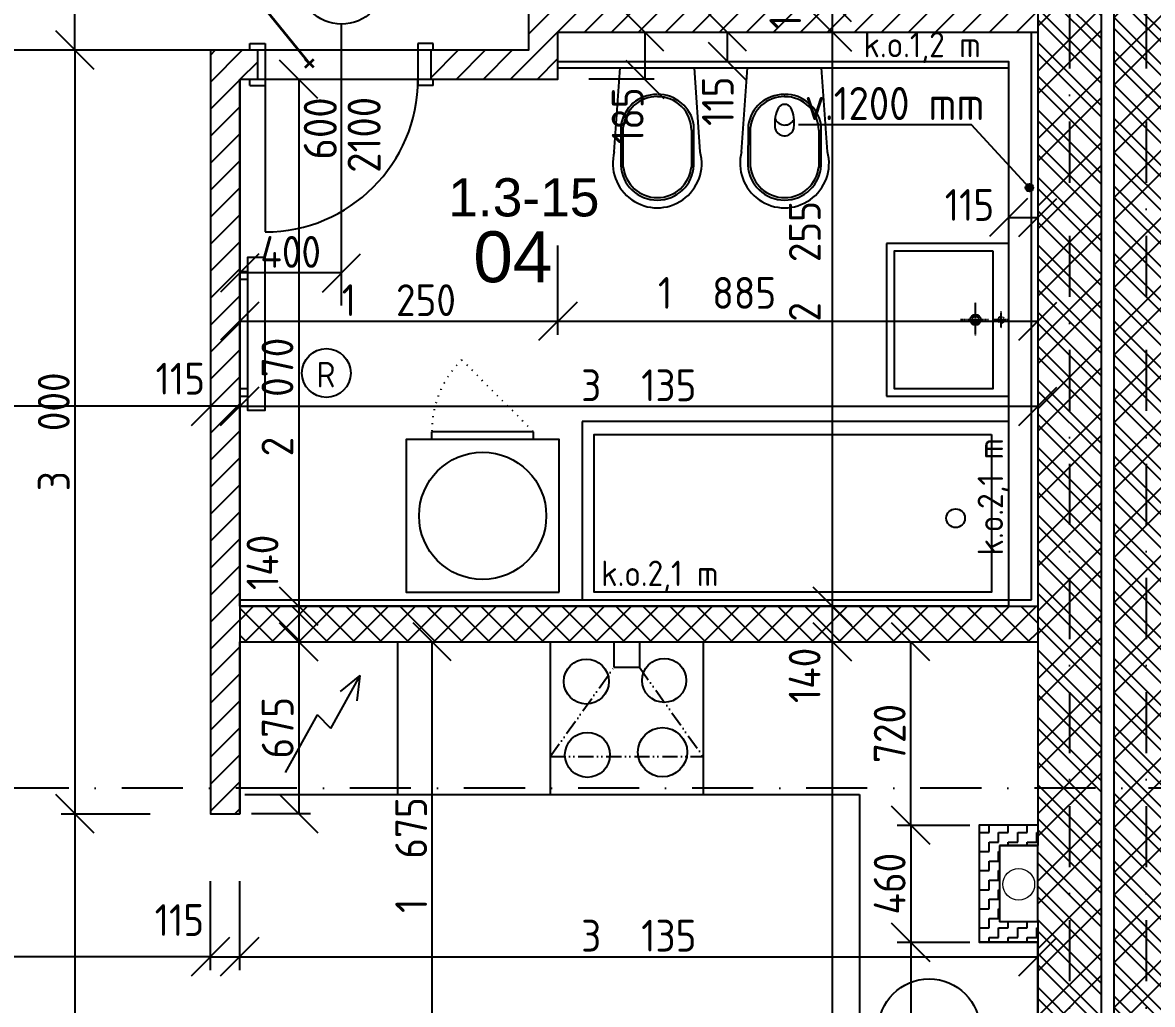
# Model space of a CAD drawing. Extents: x 4511820 to 5180432, y -1526536 to -944957.
# Drawn here: x 5118525 to 5122962, y -1295609 to -1291753 of the extents above; entities that cross this region are included whole.
import ezdxf

# ---------------------------------------------------------------- set-up
doc = ezdxf.new("R2010")
doc.units = 0
doc.header["$MEASUREMENT"] = 0
for name, pattern in [('ACAD_ISO07W100', [3.5, 0.5, -3]), ('ACAD_ISO12W100', [22, 12, -3, 0.5, -3, 0.5, -3]), ('BODKOCIARKOVANA_3', [5.6, 3, -1.3, 0, -1.3]), ('DASHED', [0.75, 0.5, -0.25])]:
    doc.linetypes.add(name, pattern=pattern)
doc.layers.get('0').update_dxf_attribs({"linetype": 'CONTINUOUS'})
doc.layers.get('Defpoints').update_dxf_attribs({"color": 61, "linetype": 'CONTINUOUS'})
for name, color, linetype in [('DVERE', 45, 'CONTINUOUS'), ('KÓTY', 4, 'CONTINUOUS'), ('MÚRY', 1, 'CONTINUOUS'), ('osi', 253, 'CONTINUOUS'), ('Plochy', 41, 'CONTINUOUS'), ('POPIS', 7, 'CONTINUOUS'), ('TENKÁ', 7, 'CONTINUOUS'), ('Z-Kúrenie', 101, 'CONTINUOUS'), ('ZARIADENIE1', 145, 'CONTINUOUS'), ('ZARIADOVACIE', 144, 'CONTINUOUS'), ('ŠRAFY', 82, 'CONTINUOUS')]:
    doc.layers.add(name, color=color, linetype=linetype)
doc.layers.add('preklady', color=74, linetype='CONTINUOUS', lineweight=35)
doc.layers.add('zz-kanal-splaskova', color=37, linetype='CONTINUOUS', lineweight=18)
doc.styles.add('ARIAL', font='arial.ttf')
doc.styles.add('STYLE1', font='isocp.shx')
doc.dimstyles.new('STANDARD-50', dxfattribs={"dimtxt": 125, "dimasz": 150, "dimexe": 10, "dimexo": 200, "dimgap": 20, "dimtad": 1, "dimdsep": 46, "dimlunit": 6, "dimtxsty": 'STYLE1', "dimblk1": 'OBLIQUE', "dimblk2": 'OBLIQUE', "dimsah": 1, "dimcen": 2.5, "dimse1": 1, "dimse2": 1, "dimadec": 0, "dimazin": 0, "dimtfac": 1, "dimtmove": 1, "dimatfit": 3, "dimldrblk": 'OBLIQUE', "dimfxl": 1, "dimtolj": 1, "dimtzin": 0, "dimarcsym": 0})
pattern_1 = [(45, (584112, -84217.88), (-132.5825215, 132.5825215), []), (45, (584200.39, -84217.88), (-132.5825215, 132.5825215), [])]
pattern_2 = [(135, (115395, 30907.69), (-66.2912607, -66.2912607), []), (135, (115395, 30951.89), (-66.2912607, -66.2912607), [])]
pattern_3 = [(45, (515270.5, 128041), (-53.0330086, 53.0330086), [])]

# ---------------------------------------------------------------- blocks, each defined once
blk = doc.blocks.new('pračka')
at = {"layer": 'ZARIADENIE1', "color": 8, "linetype": 'ACAD_ISO07W100', "ltscale": 8}
blk.add_line((4536136.9, -1117296.3), (4536419.7, -1117579.2), dxfattribs=at)
at = {"layer": 'ZARIADENIE1', "color": 8}
for p, q in [((4536419.7, -1117579.2), (4536019.7, -1117579.2)), ((4536019.7, -1117609.2), (4536019.7, -1117579.2)), ((4536419.7, -1117609.2), (4536419.7, -1117579.2))]:
    blk.add_line(p, q, dxfattribs=at)
blk.add_lwpolyline([(4536519.7, -1118209.2), (4536519.7, -1117609.2), (4535919.7, -1117609.2), (4535919.7, -1118209.2)], close=True, dxfattribs=at)
blk.add_circle((4536219.7, -1117909.2), 250, dxfattribs=at)
at = {"layer": 'ZARIADENIE1', "color": 8, "linetype": 'ACAD_ISO07W100', "ltscale": 8}
blk.add_arc((4536419.7, -1117579.2), 400, 135, 180, dxfattribs=at)
blk = doc.blocks.new('_OBLIQUE')
at = {"color": 0, "linetype": 'ByBlock'}
blk.add_line((-0.5, -0.5), (0.5, 0.5), dxfattribs=at)
blk = doc.blocks.new('*D25185')
at = {"layer": 'Defpoints', "color": 0}
for p in [(5121705.5, -1294185.2), (5121705.5, -1294185.2), (5121705.5, -1299245.2)]:
    blk.add_point(p, dxfattribs=at)
at = {"layer": 'KÓTY', "color": 0, "lineweight": -2}
blk.add_line((5121705.5, -1299245.2), (5121705.5, -1294185.2), dxfattribs=at)
at = {"layer": 'KÓTY', "color": 0, "linetype": 'ByBlock', "lineweight": -2, "xscale": 150, "yscale": 150, "zscale": 150}
for p, rotation in [((5121705.5, -1294185.2), 90), ((5121705.5, -1299245.2), 270)]:
    blk.add_blockref('_OBLIQUE', p, dxfattribs=dict(at, rotation=rotation))
at = {"layer": 'KÓTY', "color": 0, "insert": (5121623, -1296715.2), "char_height": 125, "attachment_point": 5, "rotation": 90, "style": 'STYLE1'}
blk.add_mtext('\\A1;5ﾠ060', dxfattribs=at)
blk = doc.blocks.new('*D25186')
at = {"layer": 'Defpoints', "color": 0}
for p in [(5121705.5, -1294045.2), (5121705.5, -1294045.2), (5121705.5, -1294185.2)]:
    blk.add_point(p, dxfattribs=at)
at = {"layer": 'KÓTY', "color": 0, "lineweight": -2}
blk.add_line((5121705.5, -1294185.2), (5121705.5, -1294045.2), dxfattribs=at)
at = {"layer": 'KÓTY', "color": 0, "linetype": 'ByBlock', "lineweight": -2, "xscale": 150, "yscale": 150, "zscale": 150}
for p, rotation in [((5121705.5, -1294045.2), 90), ((5121705.5, -1294185.2), 270)]:
    blk.add_blockref('_OBLIQUE', p, dxfattribs=dict(at, rotation=rotation))
at = {"layer": 'KÓTY', "color": 0, "insert": (5121596.5, -1294317), "char_height": 125, "attachment_point": 5, "rotation": 90, "style": 'STYLE1'}
blk.add_mtext('\\A1;140', dxfattribs=at)
blk = doc.blocks.new('*D25187')
at = {"layer": 'Defpoints', "color": 0}
for p in [(5121705.5, -1291790.2), (5121705.5, -1291790.2), (5121705.5, -1294045.2)]:
    blk.add_point(p, dxfattribs=at)
at = {"layer": 'KÓTY', "color": 0, "lineweight": -2}
blk.add_line((5121705.5, -1294045.2), (5121705.5, -1291790.2), dxfattribs=at)
at = {"layer": 'KÓTY', "color": 0, "linetype": 'ByBlock', "lineweight": -2, "xscale": 150, "yscale": 150, "zscale": 150}
for p, rotation in [((5121705.5, -1291790.2), 90), ((5121705.5, -1294045.2), 270)]:
    blk.add_blockref('_OBLIQUE', p, dxfattribs=dict(at, rotation=rotation))
at = {"layer": 'KÓTY', "color": 0, "insert": (5121597, -1292690.5), "char_height": 125, "attachment_point": 5, "rotation": 90, "style": 'STYLE1'}
blk.add_mtext('\\A1;2ﾠ255', dxfattribs=at)
blk = doc.blocks.new('*D25188')
at = {"layer": 'Defpoints', "color": 0}
for p in [(5121705.5, -1291675.2), (5121705.5, -1291675.2), (5121705.5, -1291790.2)]:
    blk.add_point(p, dxfattribs=at)
at = {"layer": 'KÓTY', "color": 0, "lineweight": -2}
blk.add_line((5121705.5, -1291790.2), (5121705.5, -1291675.2), dxfattribs=at)
at = {"layer": 'KÓTY', "color": 0, "linetype": 'ByBlock', "lineweight": -2, "xscale": 150, "yscale": 150, "zscale": 150}
for p, rotation in [((5121705.5, -1291675.2), 90), ((5121705.5, -1291790.2), 270)]:
    blk.add_blockref('_OBLIQUE', p, dxfattribs=dict(at, rotation=rotation))
at = {"layer": 'KÓTY', "color": 0, "insert": (5121520.5, -1291681.9), "char_height": 125, "attachment_point": 5, "rotation": 90, "style": 'STYLE1'}
blk.add_mtext('\\A1;115', dxfattribs=at)
blk = doc.blocks.new('*D25192')
at = {"layer": 'Defpoints', "color": 0}
for p in [(5119262.5, -1291860.2), (5118729.5, -1294860.2), (5119262.5, -1294860.2)]:
    blk.add_point(p, dxfattribs=at)
at = {"layer": 'KÓTY', "color": 0, "lineweight": -2}
blk.add_line((5118729.5, -1291860.2), (5118729.5, -1294860.2), dxfattribs=at)
at = {"layer": 'KÓTY', "color": 0, "linetype": 'ByBlock', "lineweight": -2, "xscale": 150, "yscale": 150, "zscale": 150}
for p, rotation in [((5118729.5, -1291860.2), 90), ((5118729.5, -1294860.2), 270)]:
    blk.add_blockref('_OBLIQUE', p, dxfattribs=dict(at, rotation=rotation))
at = {"layer": 'KÓTY', "color": 0, "insert": (5118647, -1293360.2), "char_height": 125, "attachment_point": 5, "rotation": 90, "style": 'STYLE1'}
blk.add_mtext('\\A1;3ﾠ000', dxfattribs=at)
blk = doc.blocks.new('*D25193')
at = {"layer": 'Defpoints', "color": 0}
for p in [(5118729.5, -1290575.2), (5119072.5, -1290575.2), (5119262.5, -1291860.2)]:
    blk.add_point(p, dxfattribs=at)
at = {"layer": 'KÓTY', "color": 0, "lineweight": -2}
blk.add_line((5118729.5, -1291860.2), (5118729.5, -1290575.2), dxfattribs=at)
at = {"layer": 'KÓTY', "color": 0, "linetype": 'ByBlock', "lineweight": -2, "xscale": 150, "yscale": 150, "zscale": 150}
for p, rotation in [((5118729.5, -1290575.2), 90), ((5118729.5, -1291860.2), 270)]:
    blk.add_blockref('_OBLIQUE', p, dxfattribs=dict(at, rotation=rotation))
at = {"layer": 'KÓTY', "color": 0, "insert": (5118647, -1291217.7), "char_height": 125, "attachment_point": 5, "rotation": 90, "style": 'STYLE1'}
blk.add_mtext('\\A1;1ﾠ285', dxfattribs=at)
blk = doc.blocks.new('*D25194')
at = {"layer": 'Defpoints', "color": 0}
for p in [(5119262.5, -1294860.2), (5118729.5, -1298010.2), (5119262.5, -1298010.2)]:
    blk.add_point(p, dxfattribs=at)
at = {"layer": 'KÓTY', "color": 0, "lineweight": -2}
blk.add_line((5118729.5, -1294860.2), (5118729.5, -1298010.2), dxfattribs=at)
at = {"layer": 'KÓTY', "color": 0, "linetype": 'ByBlock', "lineweight": -2, "xscale": 150, "yscale": 150, "zscale": 150}
for p, rotation in [((5118729.5, -1294860.2), 90), ((5118729.5, -1298010.2), 270)]:
    blk.add_blockref('_OBLIQUE', p, dxfattribs=dict(at, rotation=rotation))
at = {"layer": 'KÓTY', "color": 0, "insert": (5118647, -1296435.2), "char_height": 125, "attachment_point": 5, "rotation": 90, "style": 'STYLE1'}
blk.add_mtext('\\A1;3ﾠ150', dxfattribs=at)
blk = doc.blocks.new('*D25204')
at = {"layer": 'Defpoints', "color": 0}
for p in [(5119262.5, -1295020.7), (5119377.5, -1295020.7), (5119377.5, -1295422)]:
    blk.add_point(p, dxfattribs=at)
at = {"layer": 'KÓTY', "color": 0, "lineweight": -2}
blk.add_line((5119262.5, -1295422), (5119377.5, -1295422), dxfattribs=at)
at = {"layer": 'KÓTY', "color": 0, "linetype": 'ByBlock', "lineweight": -2, "xscale": 150, "yscale": 150, "zscale": 150, "rotation": 180}
blk.add_blockref('_OBLIQUE', (5119262.5, -1295422), dxfattribs=at)
at = {"layer": 'KÓTY', "color": 0, "linetype": 'ByBlock', "lineweight": -2, "xscale": 150, "yscale": 150, "zscale": 150}
blk.add_blockref('_OBLIQUE', (5119377.5, -1295422), dxfattribs=at)
at = {"layer": 'KÓTY', "color": 0, "insert": (5119140.5, -1295278), "char_height": 125, "attachment_point": 5, "style": 'STYLE1'}
blk.add_mtext('\\A1;115', dxfattribs=at)
blk = doc.blocks.new('*D25205')
at = {"layer": 'Defpoints', "color": 0}
for p in [(5119377.5, -1295020.7), (5122512.5, -1295020.7), (5122512.5, -1295422)]:
    blk.add_point(p, dxfattribs=at)
at = {"layer": 'KÓTY', "color": 0, "lineweight": -2}
blk.add_line((5119377.5, -1295422), (5122512.5, -1295422), dxfattribs=at)
at = {"layer": 'KÓTY', "color": 0, "linetype": 'ByBlock', "lineweight": -2, "xscale": 150, "yscale": 150, "zscale": 150, "rotation": 180}
blk.add_blockref('_OBLIQUE', (5119377.5, -1295422), dxfattribs=at)
at = {"layer": 'KÓTY', "color": 0, "linetype": 'ByBlock', "lineweight": -2, "xscale": 150, "yscale": 150, "zscale": 150}
blk.add_blockref('_OBLIQUE', (5122512.5, -1295422), dxfattribs=at)
at = {"layer": 'KÓTY', "color": 0, "insert": (5120945, -1295339.5), "char_height": 125, "attachment_point": 5, "style": 'STYLE1'}
blk.add_mtext('\\A1;3ﾠ135', dxfattribs=at)
blk = doc.blocks.new('*D25206')
at = {"layer": 'Defpoints', "color": 0}
for p in [(5116172.5, -1294860.2), (5119262.5, -1294860.2), (5116172.5, -1295422)]:
    blk.add_point(p, dxfattribs=at)
at = {"layer": 'KÓTY', "color": 0, "lineweight": -2}
blk.add_line((5119262.5, -1295422), (5116172.5, -1295422), dxfattribs=at)
at = {"layer": 'KÓTY', "color": 0, "linetype": 'ByBlock', "lineweight": -2, "xscale": 150, "yscale": 150, "zscale": 150, "rotation": 180}
blk.add_blockref('_OBLIQUE', (5116172.5, -1295422), dxfattribs=at)
at = {"layer": 'KÓTY', "color": 0, "linetype": 'ByBlock', "lineweight": -2, "xscale": 150, "yscale": 150, "zscale": 150}
blk.add_blockref('_OBLIQUE', (5119262.5, -1295422), dxfattribs=at)
at = {"layer": 'KÓTY', "color": 0, "insert": (5117717.5, -1295339.5), "char_height": 125, "attachment_point": 5, "style": 'STYLE1'}
blk.add_mtext('\\A1;3ﾠ090', dxfattribs=at)
blk = doc.blocks.new('*D25212')
at = {"layer": 'Defpoints', "color": 0}
for p in [(5120133.5, -1294185.2), (5120597.5, -1294185.2), (5120597.5, -1295860.2)]:
    blk.add_point(p, dxfattribs=at)
at = {"layer": 'KÓTY', "color": 0, "lineweight": -2}
blk.add_line((5120133.5, -1295860.2), (5120133.5, -1294185.2), dxfattribs=at)
at = {"layer": 'KÓTY', "color": 0, "linetype": 'ByBlock', "lineweight": -2, "xscale": 150, "yscale": 150, "zscale": 150}
for p, rotation in [((5120133.5, -1294185.2), 90), ((5120133.5, -1295860.2), 270)]:
    blk.add_blockref('_OBLIQUE', p, dxfattribs=dict(at, rotation=rotation))
at = {"layer": 'KÓTY', "color": 0, "insert": (5120051, -1295022.7), "char_height": 125, "attachment_point": 5, "rotation": 90, "style": 'STYLE1'}
blk.add_mtext('\\A1;1ﾠ675', dxfattribs=at)
blk = doc.blocks.new('*D25231')
at = {"layer": 'Defpoints', "color": 0}
for p in [(5122282.5, -1294905.2), (5122013, -1295365.2), (5122282.5, -1295365.2)]:
    blk.add_point(p, dxfattribs=at)
at = {"layer": 'KÓTY', "color": 0, "lineweight": -2}
blk.add_line((5122013, -1294905.2), (5122013, -1295365.2), dxfattribs=at)
at = {"layer": 'KÓTY', "color": 0, "linetype": 'ByBlock', "lineweight": -2, "xscale": 150, "yscale": 150, "zscale": 150}
for p, rotation in [((5122013, -1294905.2), 90), ((5122013, -1295365.2), 270)]:
    blk.add_blockref('_OBLIQUE', p, dxfattribs=dict(at, rotation=rotation))
at = {"layer": 'KÓTY', "color": 0, "insert": (5121930.5, -1295135.2), "char_height": 125, "attachment_point": 5, "rotation": 90, "style": 'STYLE1'}
blk.add_mtext('\\A1;460', dxfattribs=at)
blk = doc.blocks.new('*D25232')
at = {"layer": 'Defpoints', "color": 0}
for p in [(5122013, -1294185.2), (5122282.5, -1294185.2), (5122282.5, -1294905.2)]:
    blk.add_point(p, dxfattribs=at)
at = {"layer": 'KÓTY', "color": 0, "lineweight": -2}
blk.add_line((5122013, -1294905.2), (5122013, -1294185.2), dxfattribs=at)
at = {"layer": 'KÓTY', "color": 0, "linetype": 'ByBlock', "lineweight": -2, "xscale": 150, "yscale": 150, "zscale": 150}
for p, rotation in [((5122013, -1294185.2), 90), ((5122013, -1294905.2), 270)]:
    blk.add_blockref('_OBLIQUE', p, dxfattribs=dict(at, rotation=rotation))
at = {"layer": 'KÓTY', "color": 0, "insert": (5121930.5, -1294545.2), "char_height": 125, "attachment_point": 5, "rotation": 90, "style": 'STYLE1'}
blk.add_mtext('\\A1;720', dxfattribs=at)
blk = doc.blocks.new('*D25233')
at = {"layer": 'Defpoints', "color": 0}
for p in [(5122282.5, -1295365.2), (5122013, -1299245.2), (5122282.5, -1299245.2)]:
    blk.add_point(p, dxfattribs=at)
at = {"layer": 'KÓTY', "color": 0, "lineweight": -2}
blk.add_line((5122013, -1295365.2), (5122013, -1299245.2), dxfattribs=at)
at = {"layer": 'KÓTY', "color": 0, "linetype": 'ByBlock', "lineweight": -2, "xscale": 150, "yscale": 150, "zscale": 150}
for p, rotation in [((5122013, -1295365.2), 90), ((5122013, -1299245.2), 270)]:
    blk.add_blockref('_OBLIQUE', p, dxfattribs=dict(at, rotation=rotation))
at = {"layer": 'KÓTY', "color": 0, "insert": (5121930.5, -1297305.2), "char_height": 125, "attachment_point": 5, "rotation": 90, "style": 'STYLE1'}
blk.add_mtext('\\A1;3ﾠ880', dxfattribs=at)
blk = doc.blocks.new('*D25234')
at = {"layer": 'Defpoints', "color": 0}
for p in [(5119377.5, -1291975.2), (5120627.5, -1291975.2), (5120627.5, -1292925.5)]:
    blk.add_point(p, dxfattribs=at)
at = {"layer": 'KÓTY', "color": 0, "lineweight": -2}
blk.add_line((5119377.5, -1292925.5), (5120627.5, -1292925.5), dxfattribs=at)
at = {"layer": 'KÓTY', "color": 0, "linetype": 'ByBlock', "lineweight": -2, "xscale": 150, "yscale": 150, "zscale": 150, "rotation": 180}
blk.add_blockref('_OBLIQUE', (5119377.5, -1292925.5), dxfattribs=at)
at = {"layer": 'KÓTY', "color": 0, "linetype": 'ByBlock', "lineweight": -2, "xscale": 150, "yscale": 150, "zscale": 150}
blk.add_blockref('_OBLIQUE', (5120627.5, -1292925.5), dxfattribs=at)
at = {"layer": 'KÓTY', "color": 0, "insert": (5120002.5, -1292843), "char_height": 125, "attachment_point": 5, "style": 'STYLE1'}
blk.add_mtext('\\A1;1ﾠ250', dxfattribs=at)
blk = doc.blocks.new('*D25235')
at = {"layer": 'Defpoints', "color": 0}
for p in [(5120627.5, -1291975.2), (5122512.5, -1291975.2), (5122512.5, -1292925.5)]:
    blk.add_point(p, dxfattribs=at)
at = {"layer": 'KÓTY', "color": 0, "lineweight": -2}
blk.add_line((5120627.5, -1292925.5), (5122512.5, -1292925.5), dxfattribs=at)
at = {"layer": 'KÓTY', "color": 0, "linetype": 'ByBlock', "lineweight": -2, "xscale": 150, "yscale": 150, "zscale": 150, "rotation": 180}
blk.add_blockref('_OBLIQUE', (5120627.5, -1292925.5), dxfattribs=at)
at = {"layer": 'KÓTY', "color": 0, "linetype": 'ByBlock', "lineweight": -2, "xscale": 150, "yscale": 150, "zscale": 150}
blk.add_blockref('_OBLIQUE', (5122512.5, -1292925.5), dxfattribs=at)
at = {"layer": 'KÓTY', "color": 0, "insert": (5121252.5, -1292814.5), "char_height": 125, "attachment_point": 5, "style": 'STYLE1'}
blk.add_mtext('\\A1;1ﾠ885', dxfattribs=at)
blk = doc.blocks.new('*D25236')
at = {"layer": 'Defpoints', "color": 0}
for p in [(5119377.5, -1292736), (5119377.5, -1292863.5), (5119777.5, -1292863.5)]:
    blk.add_point(p, dxfattribs=at)
at = {"layer": 'KÓTY', "color": 0, "lineweight": -2}
blk.add_line((5119777.5, -1292736), (5119377.5, -1292736), dxfattribs=at)
at = {"layer": 'KÓTY', "color": 0, "linetype": 'ByBlock', "lineweight": -2, "xscale": 150, "yscale": 150, "zscale": 150, "rotation": 180}
blk.add_blockref('_OBLIQUE', (5119377.5, -1292736), dxfattribs=at)
at = {"layer": 'KÓTY', "color": 0, "linetype": 'ByBlock', "lineweight": -2, "xscale": 150, "yscale": 150, "zscale": 150}
blk.add_blockref('_OBLIQUE', (5119777.5, -1292736), dxfattribs=at)
at = {"layer": 'KÓTY', "color": 0, "insert": (5119577.5, -1292653.5), "char_height": 125, "attachment_point": 5, "style": 'STYLE1'}
blk.add_mtext('\\A1;400', dxfattribs=at)
blk = doc.blocks.new('*D25237')
at = {"layer": 'Defpoints', "color": 0}
for p in [(5122512.5, -1293260), (5119377.5, -1294045.2), (5122512.5, -1294045.2)]:
    blk.add_point(p, dxfattribs=at)
at = {"layer": 'KÓTY', "color": 0, "lineweight": -2}
blk.add_line((5119377.5, -1293260), (5122512.5, -1293260), dxfattribs=at)
at = {"layer": 'KÓTY', "color": 0, "linetype": 'ByBlock', "lineweight": -2, "xscale": 150, "yscale": 150, "zscale": 150, "rotation": 180}
blk.add_blockref('_OBLIQUE', (5119377.5, -1293260), dxfattribs=at)
at = {"layer": 'KÓTY', "color": 0, "linetype": 'ByBlock', "lineweight": -2, "xscale": 150, "yscale": 150, "zscale": 150}
blk.add_blockref('_OBLIQUE', (5122512.5, -1293260), dxfattribs=at)
at = {"layer": 'KÓTY', "color": 0, "insert": (5120945, -1293177.5), "char_height": 125, "attachment_point": 5, "style": 'STYLE1'}
blk.add_mtext('\\A1;3ﾠ135', dxfattribs=at)
blk = doc.blocks.new('*D25238')
at = {"layer": 'Defpoints', "color": 0}
for p in [(5122397.5, -1291905.2), (5122512.5, -1291905.2), (5122512.5, -1292518.5)]:
    blk.add_point(p, dxfattribs=at)
at = {"layer": 'KÓTY', "color": 0, "lineweight": -2}
blk.add_line((5122397.5, -1292518.5), (5122512.5, -1292518.5), dxfattribs=at)
at = {"layer": 'KÓTY', "color": 0, "linetype": 'ByBlock', "lineweight": -2, "xscale": 150, "yscale": 150, "zscale": 150, "rotation": 180}
blk.add_blockref('_OBLIQUE', (5122397.5, -1292518.5), dxfattribs=at)
at = {"layer": 'KÓTY', "color": 0, "linetype": 'ByBlock', "lineweight": -2, "xscale": 150, "yscale": 150, "zscale": 150}
blk.add_blockref('_OBLIQUE', (5122512.5, -1292518.5), dxfattribs=at)
at = {"layer": 'KÓTY', "color": 0, "insert": (5122244, -1292469), "char_height": 125, "attachment_point": 5, "style": 'STYLE1'}
blk.add_mtext('\\A1;115', dxfattribs=at)
blk = doc.blocks.new('*D25239')
at = {"layer": 'Defpoints', "color": 0}
for p in [(5119377.5, -1291975.2), (5119377.5, -1294045.2), (5119609, -1294045.2)]:
    blk.add_point(p, dxfattribs=at)
at = {"layer": 'KÓTY', "color": 0, "lineweight": -2}
blk.add_line((5119609, -1291975.2), (5119609, -1294045.2), dxfattribs=at)
at = {"layer": 'KÓTY', "color": 0, "linetype": 'ByBlock', "lineweight": -2, "xscale": 150, "yscale": 150, "zscale": 150}
for p, rotation in [((5119609, -1291975.2), 90), ((5119609, -1294045.2), 270)]:
    blk.add_blockref('_OBLIQUE', p, dxfattribs=dict(at, rotation=rotation))
at = {"layer": 'KÓTY', "color": 0, "insert": (5119525.5, -1293223.5), "char_height": 125, "attachment_point": 5, "rotation": 90, "style": 'STYLE1'}
blk.add_mtext('\\A1;2ﾠ070', dxfattribs=at)
blk = doc.blocks.new('*D25240')
at = {"layer": 'Defpoints', "color": 0}
for p in [(5119377.5, -1294045.2), (5119377.5, -1294185.2), (5119609, -1294185.2)]:
    blk.add_point(p, dxfattribs=at)
at = {"layer": 'KÓTY', "color": 0, "lineweight": -2}
blk.add_line((5119609, -1294045.2), (5119609, -1294185.2), dxfattribs=at)
at = {"layer": 'KÓTY', "color": 0, "linetype": 'ByBlock', "lineweight": -2, "xscale": 150, "yscale": 150, "zscale": 150}
for p, rotation in [((5119609, -1294045.2), 90), ((5119609, -1294185.2), 270)]:
    blk.add_blockref('_OBLIQUE', p, dxfattribs=dict(at, rotation=rotation))
at = {"layer": 'KÓTY', "color": 0, "insert": (5119467, -1293873), "char_height": 125, "attachment_point": 5, "rotation": 90, "style": 'STYLE1'}
blk.add_mtext('\\A1;140', dxfattribs=at)
blk = doc.blocks.new('*D25241')
at = {"layer": 'Defpoints', "color": 0}
for p in [(5119377.5, -1294185.2), (5119377.5, -1294860.2), (5119609, -1294860.2)]:
    blk.add_point(p, dxfattribs=at)
at = {"layer": 'KÓTY', "color": 0, "lineweight": -2}
blk.add_line((5119609, -1294185.2), (5119609, -1294860.2), dxfattribs=at)
at = {"layer": 'KÓTY', "color": 0, "linetype": 'ByBlock', "lineweight": -2, "xscale": 150, "yscale": 150, "zscale": 150}
for p, rotation in [((5119609, -1294185.2), 90), ((5119609, -1294860.2), 270)]:
    blk.add_blockref('_OBLIQUE', p, dxfattribs=dict(at, rotation=rotation))
at = {"layer": 'KÓTY', "color": 0, "insert": (5119526.5, -1294522.7), "char_height": 125, "attachment_point": 5, "rotation": 90, "style": 'STYLE1'}
blk.add_mtext('\\A1;675', dxfattribs=at)
blk = doc.blocks.new('*D25242')
at = {"layer": 'Defpoints', "color": 0}
for p in [(5120627.5, -1291790.2), (5120627.5, -1291975.2), (5120969, -1291975.2)]:
    blk.add_point(p, dxfattribs=at)
at = {"layer": 'KÓTY', "color": 0, "lineweight": -2}
blk.add_line((5120969, -1291790.2), (5120969, -1291975.2), dxfattribs=at)
at = {"layer": 'KÓTY', "color": 0, "linetype": 'ByBlock', "lineweight": -2, "xscale": 150, "yscale": 150, "zscale": 150}
for p, rotation in [((5120969, -1291790.2), 90), ((5120969, -1291975.2), 270)]:
    blk.add_blockref('_OBLIQUE', p, dxfattribs=dict(at, rotation=rotation))
at = {"layer": 'KÓTY', "color": 0, "insert": (5120901.5, -1292118.5), "char_height": 125, "attachment_point": 5, "rotation": 90, "style": 'STYLE1'}
blk.add_mtext('\\A1;185', dxfattribs=at)
blk = doc.blocks.new('*D25243')
at = {"layer": 'Defpoints', "color": 0}
for p in [(5121293, -1291790.2), (5122397.5, -1291790.2), (5122397.5, -1291905.2)]:
    blk.add_point(p, dxfattribs=at)
at = {"layer": 'KÓTY', "color": 0, "lineweight": -2}
blk.add_line((5121293, -1291905.2), (5121293, -1291790.2), dxfattribs=at)
at = {"layer": 'KÓTY', "color": 0, "linetype": 'ByBlock', "lineweight": -2, "xscale": 150, "yscale": 150, "zscale": 150}
for p, rotation in [((5121293, -1291790.2), 90), ((5121293, -1291905.2), 270)]:
    blk.add_blockref('_OBLIQUE', p, dxfattribs=dict(at, rotation=rotation))
at = {"layer": 'KÓTY', "color": 0, "insert": (5121255.5, -1292061.5), "char_height": 125, "attachment_point": 5, "rotation": 90, "style": 'STYLE1'}
blk.add_mtext('\\A1;115', dxfattribs=at)
blk = doc.blocks.new('*D25244')
at = {"layer": 'Defpoints', "color": 0}
for p in [(5119262.5, -1293260), (5119262.5, -1293260), (5119377.5, -1293260)]:
    blk.add_point(p, dxfattribs=at)
at = {"layer": 'KÓTY', "color": 0, "lineweight": -2}
blk.add_line((5119377.5, -1293260), (5119262.5, -1293260), dxfattribs=at)
at = {"layer": 'KÓTY', "color": 0, "linetype": 'ByBlock', "lineweight": -2, "xscale": 150, "yscale": 150, "zscale": 150, "rotation": 180}
blk.add_blockref('_OBLIQUE', (5119262.5, -1293260), dxfattribs=at)
at = {"layer": 'KÓTY', "color": 0, "linetype": 'ByBlock', "lineweight": -2, "xscale": 150, "yscale": 150, "zscale": 150}
blk.add_blockref('_OBLIQUE', (5119377.5, -1293260), dxfattribs=at)
at = {"layer": 'KÓTY', "color": 0, "insert": (5119144, -1293151.5), "char_height": 125, "attachment_point": 5, "style": 'STYLE1'}
blk.add_mtext('\\A1;115', dxfattribs=at)
blk = doc.blocks.new('*D25245')
at = {"layer": 'Defpoints', "color": 0}
for p in [(5116172.5, -1293260), (5116172.5, -1293260), (5119262.5, -1293260)]:
    blk.add_point(p, dxfattribs=at)
at = {"layer": 'KÓTY', "color": 0, "lineweight": -2}
blk.add_line((5119262.5, -1293260), (5116172.5, -1293260), dxfattribs=at)
at = {"layer": 'KÓTY', "color": 0, "linetype": 'ByBlock', "lineweight": -2, "xscale": 150, "yscale": 150, "zscale": 150, "rotation": 180}
blk.add_blockref('_OBLIQUE', (5116172.5, -1293260), dxfattribs=at)
at = {"layer": 'KÓTY', "color": 0, "linetype": 'ByBlock', "lineweight": -2, "xscale": 150, "yscale": 150, "zscale": 150}
blk.add_blockref('_OBLIQUE', (5119262.5, -1293260), dxfattribs=at)
at = {"layer": 'KÓTY', "color": 0, "insert": (5117717.5, -1293177.5), "char_height": 125, "attachment_point": 5, "style": 'STYLE1'}
blk.add_mtext('\\A1;3ﾠ090', dxfattribs=at)

msp = doc.modelspace()

# ---------------------------------------------------------------- hatches: boundary and pattern name
at = {"layer": 'KÓTY'}
h = msp.add_hatch(color=256, dxfattribs=at)
h.dxf.hatch_style = 1
h.paths.add_polyline_path([(5122494.5, -1292401.191, 0.65381715), (5122469.326, -1292390.169, 1.52947961)])
at = {"layer": 'ŠRAFY'}
h = msp.add_hatch(dxfattribs=at)
h.set_pattern_fill('ANSI32', color=256, scale=500)
h.set_pattern_definition(pattern_1)
h.paths.add_polyline_path([(5122762.5, -1286325.191), (5122512.5, -1286325.191), (5122512.5, -1290460.191), (5122512.5, -1290575.191), (5122512.5, -1291675.191), (5122512.5, -1291790.191), (5122512.5, -1294045.191), (5122512.5, -1294185.191), (5122512.5, -1294905.191), (5122512.5, -1294985.191), (5122512.5, -1295285.191), (5122512.5, -1295365.191), (5122512.5, -1299245.191), (5122762.5, -1299245.191)])
h = msp.add_hatch(dxfattribs=at)
h.set_pattern_fill('ANSI32', color=256, scale=250, angle=90)
h.set_pattern_definition(pattern_2)
h.paths.add_polyline_path([(5122762.5, -1286325.191), (5122512.5, -1286325.191), (5122512.5, -1290460.191), (5122512.5, -1290575.191), (5122512.5, -1291675.191), (5122512.5, -1291790.191), (5122512.5, -1294045.191), (5122512.5, -1294185.191), (5122512.5, -1294905.191), (5122512.5, -1294985.191), (5122512.5, -1295285.191), (5122512.5, -1295365.191), (5122512.5, -1299245.191), (5122762.5, -1299245.191)])
h = msp.add_hatch(dxfattribs=at)
h.set_pattern_fill('ANSI32', color=256, scale=500)
h.set_pattern_definition(pattern_1)
h.paths.add_polyline_path([(5123062.5, -1298010.191), (5123062.5, -1297995.191), (5123062.5, -1295801.638), (5123062.5, -1293955.191), (5123062.5, -1293840.191), (5123062.5, -1291590.191), (5123062.5, -1291475.191), (5123062.5, -1290475.191), (5123062.5, -1290360.191), (5123062.5, -1286325.191), (5122812.5, -1286325.191), (5122812.5, -1299325.191), (5123062.5, -1299325.191), (5123062.5, -1298185.191)])
h = msp.add_hatch(dxfattribs=at)
h.set_pattern_fill('ANSI32', color=256, scale=250, angle=90)
h.set_pattern_definition(pattern_2)
h.paths.add_polyline_path([(5123062.5, -1298010.191), (5123062.5, -1297995.191), (5123062.5, -1295801.638), (5123062.5, -1293955.191), (5123062.5, -1293840.191), (5123062.5, -1291590.191), (5123062.5, -1291475.191), (5123062.5, -1290475.191), (5123062.5, -1290360.191), (5123062.5, -1286325.191), (5122812.5, -1286325.191), (5122812.5, -1299325.191), (5123062.5, -1299325.191), (5123062.5, -1298185.191)])
at = {"layer": 'ŠRAFY', "ltscale": 0.25}
h = msp.add_hatch(dxfattribs=at)
h.set_pattern_fill('ANSI31', color=256, scale=600, style=0)
h.set_pattern_definition(pattern_3)
h.paths.add_polyline_path([(5122512.5, -1291675.191), (5122112.5, -1291675.191), (5122112.5, -1290575.191), (5122512.5, -1290575.191), (5122512.5, -1290460.191), (5120472.5, -1290460.191), (5120472.5, -1290575.191), (5120512.5, -1290575.191), (5120512.5, -1290660.191), (5120627.5, -1290660.191), (5120627.5, -1290575.191), (5121997.5, -1290575.191), (5121997.5, -1291675.191), (5120627.5, -1291675.191), (5120627.5, -1291360.191), (5120512.5, -1291360.191), (5120512.5, -1291860.191), (5120127.5, -1291860.191), (5120127.5, -1291975.191), (5120627.5, -1291975.191), (5120627.5, -1291790.191), (5122512.5, -1291790.191)])
h = msp.add_hatch(dxfattribs=at)
h.set_pattern_fill('ANSI31', color=256, scale=600, style=0)
h.set_pattern_definition(pattern_3)
h.paths.add_polyline_path([(5119447.5, -1291975.191), (5119447.5, -1291860.191), (5119417.5, -1291860.191), (5119262.5, -1291860.191), (5119262.5, -1294860.191), (5119377.5, -1294860.191), (5119377.5, -1294185.191), (5119377.5, -1294045.191), (5119377.5, -1294020.191), (5119377.5, -1293130), (5119377.5, -1293100), (5119377.5, -1292820), (5119377.5, -1292790), (5119377.5, -1291975.191), (5119417.5, -1291975.191)])
h = msp.add_hatch(dxfattribs=at)
h.set_pattern_fill('ANSI37', color=256, scale=600, style=0)
h.set_pattern_definition([(45, (-2973754.684, 351431.784), (-53.0330086, 53.0330086), []), (135, (-2973754.684, 351431.784), (-53.0330086, -53.0330086), [])])
h.paths.add_polyline_path([(5122512.5, -1294185.191), (5122512.5, -1294045.191), (5122397.5, -1294045.191), (5119377.5, -1294045.191), (5119377.5, -1294185.191), (5119997.5, -1294185.191), (5120597.5, -1294185.191), (5120847.5, -1294185.191), (5120947.5, -1294185.191), (5121197.5, -1294185.191)])
h = msp.add_hatch(dxfattribs=at)
h.set_pattern_fill('ZIGZAG', color=256, scale=300, style=0)
h.set_pattern_definition([(0, (-68841.5, 128041), (37.5, 37.5), [37.5, -37.5]), (90, (-68804, 128041), (-37.5, 37.5), [37.5, -37.5])])
h.paths.add_polyline_path([(5122282.5, -1294905.191), (5122282.5, -1295365.191), (5122512.5, -1295365.191), (5122512.5, -1295285.191), (5122362.5, -1295285.191), (5122362.5, -1294985.191), (5122512.5, -1294985.191), (5122512.5, -1294905.191)])

# ---------------------------------------------------------------- linework, layer by layer
at = {"layer": 'DVERE', "ltscale": 0.25}
for p, q in [((5119777.5, -1292863.52), (5119777.5, -1291758.863)), ((5119417.5, -1291860.191), (5119417.5, -1291835.191)), ((5119417.5, -1291835.191), (5119477.5, -1291835.191)), ((5119477.5, -1291835.191), (5119477.5, -1292000.191)), ((5120077.5, -1291835.191), (5120077.5, -1292000.191)), ((5120137.5, -1291835.191), (5120077.5, -1291835.191)), ((5120137.5, -1291860.191), (5120137.5, -1291835.191)), ((5119477.5, -1291860.191), (5120077.5, -1291860.191)), ((5119477.5, -1291860.191), (5119477.5, -1292005.191)), ((5119417.5, -1292000.191), (5119417.5, -1291975.191)), ((5119417.5, -1292000.191), (5119477.5, -1292000.191)), ((5119477.5, -1291975.191), (5120077.5, -1291975.191)), ((5119477.5, -1291975.191), (5119477.5, -1292575.191)), ((5120137.5, -1292000.191), (5120077.5, -1292000.191)), ((5120137.5, -1292000.191), (5120137.5, -1291975.191))]:
    msp.add_line(p, q, dxfattribs=at)
msp.add_circle((5119777.5, -1291588.863), 170, dxfattribs=at)
msp.add_arc((5119477.5, -1291975.191), 600, 270, 0, dxfattribs=at)
at = {"layer": 'KÓTY', "ltscale": 25}
for p, q in [((5118676.097, -1291860.191), (5119026.097, -1291860.191)), ((5120627.5, -1292978.903), (5120627.5, -1292628.903)), ((5118676.097, -1294860.191), (5119026.097, -1294860.191)), ((5121959.597, -1294905.191), (5122245, -1294905.191)), ((5119262.5, -1295475.403), (5119262.5, -1295125.403)), ((5119377.5, -1295475.403), (5119377.5, -1295125.403)), ((5121959.597, -1295365.191), (5122245, -1295365.191))]:
    msp.add_line(p, q, dxfattribs=at)
at = {"layer": 'KÓTY'}
for p, q in [((5121005, -1291975.191), (5120748.5, -1291975.191)), ((5122251.5, -1292154.191), (5121572, -1292154.191)), ((5122479.5, -1292401.191), (5122251.5, -1292154.191)), ((5119655.5, -1294860.191), (5119424, -1294860.191))]:
    msp.add_line(p, q, dxfattribs=at)
msp.add_circle((5122479.5, -1292401.191), 15, dxfattribs=at)
at = {"layer": 'MÚRY', "ltscale": 0.25}
for p, q in [((5120512.5, -1291860.191), (5120512.5, -1291360.191)), ((5120627.5, -1291790.191), (5122512.5, -1291790.191)), ((5120627.5, -1291975.191), (5120627.5, -1291790.191)), ((5122512.5, -1291790.191), (5122512.5, -1294045.191)), ((5119447.5, -1291860.191), (5119447.5, -1291975.191)), ((5120127.5, -1291860.191), (5120127.5, -1291975.191)), ((5119377.5, -1291975.191), (5119377.5, -1294045.191)), ((5119377.5, -1294045.191), (5122512.5, -1294045.191)), ((5119377.5, -1294185.191), (5122512.5, -1294185.191)), ((5119262.5, -1294860.191), (5119377.5, -1294860.191)), ((5122282.5, -1294905.191), (5122282.5, -1295365.191)), ((5122512.5, -1294905.191), (5122282.5, -1294905.191)), ((5122362.5, -1294985.191), (5122512.5, -1294985.191)), ((5122362.5, -1294985.191), (5122362.5, -1295285.191)), ((5122512.5, -1294985.191), (5122362.5, -1294985.191)), ((5122512.5, -1295285.191), (5122512.5, -1294985.191)), ((5122512.5, -1295285.191), (5122362.5, -1295285.191)), ((5122512.5, -1295365.191), (5122282.5, -1295365.191))]:
    msp.add_line(p, q, dxfattribs=at)
at = {"layer": 'MÚRY'}
for p, q in [((5119262.5, -1291860.191), (5119262.5, -1294860.191)), ((5119262.5, -1291860.191), (5119447.5, -1291860.191)), ((5120127.5, -1291860.191), (5120512.5, -1291860.191)), ((5119377.5, -1291975.191), (5119447.5, -1291975.191)), ((5120127.5, -1291975.191), (5120627.5, -1291975.191)), ((5119377.5, -1294185.191), (5119377.5, -1294860.191)), ((5122512.5, -1294185.191), (5122512.5, -1294905.191)), ((5122512.5, -1299245.191), (5122512.5, -1295365.191))]:
    msp.add_line(p, q, dxfattribs=at)
at = {"layer": 'osi', "linetype": 'BODKOCIARKOVANA_3', "ltscale": 80}
for p, q in [((5122637.5, -1284972.097), (5122637.5, -1316900)), ((5122937.5, -1284972.097), (5122937.5, -1316900)), ((5157242.5, -1294760.191), (5093572.5, -1294760.191))]:
    msp.add_line(p, q, dxfattribs=at)
at = {"layer": 'Plochy'}
for points in [[(5120512.5, -1290575.191), (5116172.5, -1290575.191), (5116172.5, -1291860.191), (5120512.5, -1291860.191)], [(5116172.5, -1291860.191), (5119098, -1291860.191), (5119262.5, -1291860.191), (5119262.5, -1294860.191), (5119377.5, -1294860.191), (5119377.5, -1294185.191), (5122512.5, -1294185.191), (5122512.5, -1294905.191), (5122282.5, -1294905.191), (5122282.5, -1295365.191), (5122512.5, -1295365.191), (5122512.5, -1299245.191), (5119437.5, -1299245.191), (5119437.5, -1298010.191), (5116172.5, -1298010.191)], [(5119377.5, -1291975.191), (5120627.5, -1291975.191), (5120627.5, -1291905.191), (5122397.5, -1291905.191), (5122397.5, -1294045.191), (5119377.5, -1294045.191)]]:
    msp.add_lwpolyline(points, close=True, dxfattribs=at)
at = {"layer": 'preklady'}
for p, q in [((5119651.501, -1291913.001), (5119486.034, -1291710.762)), ((5119634.883, -1291929.617), (5119668.117, -1291896.383)), ((5119668.118, -1291929.618), (5119634.884, -1291896.384))]:
    msp.add_line(p, q, dxfattribs=at)
at = {"layer": 'TENKÁ'}
for p, q in [((5122762.5, -1299785.191), (5122762.5, -1285785.191)), ((5122812.5, -1299785.191), (5122812.5, -1285785.191)), ((5122512.5, -1291675.191), (5122512.5, -1291790.191)), ((5119377.5, -1294045.191), (5119377.5, -1294185.191)), ((5122512.5, -1294045.191), (5122512.5, -1294185.191)), ((5122512.5, -1294905.191), (5122512.5, -1294985.191)), ((5122512.5, -1295285.191), (5122512.5, -1295365.191))]:
    msp.add_line(p, q, dxfattribs=at)
at = {"layer": 'TENKÁ', "ltscale": 0.25}
for p, q in [((5122487.5, -1294020.191), (5122487.5, -1291790.191)), ((5120627.5, -1291905.191), (5122397.5, -1291905.191)), ((5122397.5, -1291905.191), (5122397.5, -1294020.191)), ((5120627.5, -1291930.191), (5122397.5, -1291930.191)), ((5119377.5, -1294020.191), (5122487.5, -1294020.191))]:
    msp.add_line(p, q, dxfattribs=at)
at = {"layer": 'Z-Kúrenie', "linetype": 'Continuous'}
for p, q in [((5119377.5, -1292730.191), (5119407.5, -1292730.191)), ((5119377.5, -1292760.191), (5119407.5, -1292760.191)), ((5119377.5, -1293190.191), (5119407.5, -1293190.191)), ((5119377.5, -1293220.191), (5119407.5, -1293220.191))]:
    msp.add_line(p, q, dxfattribs=at)
msp.add_lwpolyline([(5119477.5, -1292675.191), (5119407.5, -1292675.191), (5119407.5, -1293275.191), (5119477.5, -1293275.191)], close=True, dxfattribs=at)
msp.add_circle((5119717.843, -1293129.22), 96, dxfattribs=at)
at = {"layer": 'ZARIADENIE1', "color": 8, "ltscale": 0.25}
for p, q in [((5119997.5, -1294185.191), (5119997.5, -1294785.191)), ((5120597.5, -1294185.191), (5120597.5, -1294785.191)), ((5120597.5, -1294185.191), (5120597.5, -1294785.191)), ((5120847.5, -1294185.191), (5120847.5, -1294285.191)), ((5120947.5, -1294185.191), (5120947.5, -1294285.191)), ((5121197.5, -1294185.191), (5121197.5, -1294785.191)), ((5121197.5, -1294185.191), (5121197.5, -1294785.191)), ((5120847.5, -1294285.191), (5120947.5, -1294285.191)), ((5119397.5, -1294785.191), (5121812.5, -1294785.191)), ((5121812.5, -1294785.191), (5121812.5, -1295985.191))]:
    msp.add_line(p, q, dxfattribs=at)
at = {"layer": 'ZARIADENIE1', "color": 8}
for p, q in [((5119735.408, -1294525.249), (5119851.124, -1294317.273)), ((5119773.575, -1294380.552), (5119851.124, -1294317.273)), ((5119838.24, -1294416.531), (5119851.124, -1294317.273)), ((5119557.648, -1294698.703), (5119683.575, -1294472.377)), ((5119735.408, -1294525.249), (5119683.575, -1294472.377))]:
    msp.add_line(p, q, dxfattribs=at)
at = {"layer": 'ZARIADENIE1', "color": 8, "linetype": 'ACAD_ISO12W100', "ltscale": 5}
for p, q in [((5120597.5, -1294635.191), (5120847.5, -1294285.191)), ((5120947.5, -1294285.191), (5121197.5, -1294635.191)), ((5120597.5, -1294635.191), (5121197.5, -1294635.191))]:
    msp.add_line(p, q, dxfattribs=at)
at = {"layer": 'ZARIADENIE1', "color": 8, "ltscale": 0.25}
for centre, radius in [((5120738.949, -1294340.957), 88.387), ((5121044.624, -1294336.748), 86.283), ((5120743.344, -1294629.267), 88.387), ((5121038.303, -1294618.745), 96.805), ((5122085.588, -1295709.316), 200)]:
    msp.add_circle(centre, radius, dxfattribs=at)
at = {"layer": 'ZARIADOVACIE'}
for p, q in [((5120848.687, -1292260.19), (5120871.763, -1291930.191)), ((5121186.314, -1292260.19), (5121163.238, -1291930.191)), ((5121348.687, -1292260.19), (5121371.763, -1291930.191)), ((5121686.314, -1292260.19), (5121663.238, -1291930.191)), ((5120874.956, -1292157.326), (5120873.83, -1292312.481)), ((5120883.853, -1292318.655), (5120883.853, -1292163.994)), ((5121151.863, -1292175.834), (5121151.863, -1292318.655)), ((5121161.718, -1292312.481), (5121161.718, -1292155.072)), ((5121374.956, -1292157.326), (5121373.83, -1292312.481)), ((5121383.853, -1292318.655), (5121383.853, -1292163.994)), ((5121651.863, -1292175.834), (5121651.863, -1292318.655)), ((5121661.718, -1292312.481), (5121661.718, -1292155.072))]:
    msp.add_line(p, q, dxfattribs=at)
at = {"layer": 'ZARIADOVACIE', "linetype": 'Continuous'}
for p, q in [((5121515.802, -1292035.071), (5121518.619, -1292034.508)), ((5121517.5, -1292043.16), (5121518.396, -1292043.981)), ((5121554.065, -1292169.189), (5121554.226, -1292165.479)), ((5121554.065, -1292169.189), (5121554.226, -1292165.479))]:
    msp.add_line(p, q, dxfattribs=at)
at = {"layer": 'ZARIADOVACIE', "ltscale": 0.25}
for p, q in [((5122397.5, -1292620.191), (5121917.5, -1292620.191)), ((5121917.5, -1292620.191), (5121917.5, -1293220.191)), ((5121917.5, -1293220.191), (5122397.5, -1293220.191)), ((5122397.5, -1293320.191), (5120722.5, -1293320.191)), ((5120722.5, -1293320.191), (5120722.5, -1294020.191))]:
    msp.add_line(p, q, dxfattribs=at)
at = {"layer": 'ZARIADOVACIE', "linetype": 'DASHED'}
for p, q in [((5122267.729, -1292983.18), (5122267.729, -1292851.726)), ((5122368.152, -1292953.055), (5122368.152, -1292887.328)), ((5122318.393, -1292920.191), (5122208.848, -1292920.191)), ((5122392.799, -1292920.191), (5122340.765, -1292920.191))]:
    msp.add_line(p, q, dxfattribs=at)
at = {"layer": 'ZARIADOVACIE', "ltscale": 0.25}
for points in [[(5122337.5, -1292650.191), (5121947.5, -1292650.191), (5121947.5, -1293190.191), (5122337.5, -1293190.191)], [(5122337.5, -1292650.191), (5121947.5, -1292650.191), (5121947.5, -1293190.191), (5122337.5, -1293190.191)], [(5122330.028, -1293370.191), (5122330.028, -1293990.191), (5120770.028, -1293990.191), (5120770.028, -1293370.191)]]:
    msp.add_lwpolyline(points, close=True, dxfattribs=at)
at = {"layer": 'ZARIADOVACIE', "linetype": 'Continuous'}
for centre, radius in [((5122267.462, -1292920.465), 20.877), ((5122267.729, -1292920.191), 14.781)]:
    msp.add_circle(centre, radius, dxfattribs=at)
at = {"layer": 'ZARIADOVACIE', "linetype": 'DASHED'}
msp.add_circle((5122368.152, -1292920.505), 12.931, dxfattribs=at)
at = {"layer": 'ZARIADOVACIE', "ltscale": 0.25}
msp.add_circle((5122189.614, -1293699.49), 36.624, dxfattribs=at)
at = {"layer": 'ZARIADOVACIE', "linetype": 'Continuous'}
for centre, radius, start, end in [((5121014.449, -1292175.772), 140.707, 89.449007, 172.467037), ((5121016.57, -1292176.457), 133.3, 89.600093, 174.635422), ((5121019.98, -1292175.855), 131.883, 0.009129, 90.688221), ((5121018.937, -1292179.335), 144.828, 9.644186, 90.125906), ((5121514.449, -1292175.772), 140.707, 89.449007, 172.467037), ((5121516.57, -1292176.457), 133.3, 89.600093, 174.635422), ((5121519.98, -1292175.855), 131.883, 0.009129, 90.688221), ((5121518.937, -1292179.335), 144.828, 9.644186, 90.125906), ((5121613.274, -1292148.109), 134.275, 152.591351, 186.76835), ((5121517.996, -1292103.899), 29.701, 35.733795, 143.655963), ((5121417.387, -1292146.1), 138.205, 351.939221, 25.522023), ((5121518.069, -1292113.789), 41.261, 203.590956, 333.232972), ((5121517.5, -1292159.504), 37.825, 186.725682, 345.163801), ((5121017.5, -1292305.423), 174.768, 164.999903, 14.999834), ((5121517.5, -1292305.423), 174.768, 164.999903, 14.999834), ((5121017.774, -1292306.107), 144.085, 182.535471, 357.464529), ((5121017.858, -1292305.547), 134.645, 185.586614, 354.413386), ((5121517.774, -1292306.107), 144.085, 182.535471, 357.464529), ((5121517.858, -1292305.547), 134.645, 185.586614, 354.413386)]:
    msp.add_arc(centre, radius, start, end, dxfattribs=at)
at = {"layer": 'zz-kanal-splaskova'}
msp.add_circle((5122437.5, -1295137.691), 62.5, dxfattribs=at)

# ---------------------------------------------------------------- block references
at = {"layer": 'TENKÁ'}
msp.add_blockref('pračka', (584112, -175781), dxfattribs=at)

# ---------------------------------------------------------------- texts
at = {"layer": 'POPIS', "lineweight": 40, "ltscale": 0.25, "style": 'ARIAL'}
for s, height, p in [('1.3-15', 150, (5120196.411, -1292514.079)), ('04', 200, (5120294.938, -1292772.618))]:
    msp.add_text(s, height=height, dxfattribs=at).set_placement(p)
at = {"layer": 'TENKÁ', "linetype": 'Continuous', "style": 'STYLE1'}
for s, height, p in [('k.o.1,2 m', 100, (5121827.453, -1291888.905)), ('v.1200 mm', 130, (5121596.372, -1292135.608)), ('k.o.2,1 m', 100, (5120797.073, -1293965.921))]:
    msp.add_text(s, height=height, dxfattribs=at).set_placement(p)
for s, height, p in [('600', 130, (5119758.917, -1292290.934)), ('2100', 130, (5119931.024, -1292342.708)), ('k.o.2,1 m', 100, (5122375.958, -1293845.722))]:
    msp.add_text(s, height=height, rotation=90, dxfattribs=at).set_placement(p)
at = {"layer": 'Z-Kúrenie', "linetype": 'Continuous', "style": 'STYLE1'}
msp.add_text('R', height=100, dxfattribs=at).set_placement((5119679.215, -1293185.419))

# ---------------------------------------------------------------- dimensions: what is measured, and where the dimension line sits
at = {"layer": 'KÓTY'}
for base, p1, p2, picture, middle in [((5118729.5, -1290575.191), (5119262.5, -1291860.191), (5119072.5, -1290575.191), '*D25193', (5118646.957, -1291217.691)), ((5121705.5, -1291675.191), (5121705.5, -1291790.191), (5121705.5, -1291675.191), '*D25188', (5121520.5, -1291681.941)), ((5118729.5, -1294860.191), (5119262.5, -1291860.191), (5119262.5, -1294860.191), '*D25192', (5118646.957, -1293360.191)), ((5119609, -1294860.191), (5119377.5, -1294185.191), (5119377.5, -1294860.191), '*D25241', (5119526.5, -1294522.691)), ((5120133.5, -1294185.191), (5120597.5, -1295860.191), (5120597.5, -1294185.191), '*D25212', (5120050.957, -1295022.691)), ((5121705.5, -1294185.191), (5121705.5, -1299245.191), (5121705.5, -1294185.191), '*D25185', (5121622.957, -1296715.191)), ((5122013, -1294185.191), (5122282.5, -1294905.191), (5122282.5, -1294185.191), '*D25232', (5121930.5, -1294545.191)), ((5118729.5, -1298010.191), (5119262.5, -1294860.191), (5119262.5, -1298010.191), '*D25194', (5118646.957, -1296435.191)), ((5122013, -1295365.191), (5122282.5, -1294905.191), (5122282.5, -1295365.191), '*D25231', (5121930.5, -1295135.191)), ((5122013, -1299245.191), (5122282.5, -1295365.191), (5122282.5, -1299245.191), '*D25233', (5121930.457, -1297305.191))]:
    dim = msp.add_linear_dim(base=base, p1=p1, p2=p2, angle=90, dimstyle='STANDARD-50', dxfattribs=at)
    dim.commit()
    dim.dimension.update_dxf_attribs({"geometry": picture, "text_midpoint": middle})
for base, p1, p2, picture, middle in [((5120969, -1291975.191), (5120627.5, -1291790.191), (5120627.5, -1291975.191), '*D25242', (5120984, -1292118.5)), ((5121293, -1291790.191), (5122397.5, -1291905.191), (5122397.5, -1291790.191), '*D25243', (5121338, -1292061.5)), ((5121705.5, -1291790.191), (5121705.5, -1294045.191), (5121705.5, -1291790.191), '*D25187', (5121679.5, -1292690.5)), ((5119609, -1294045.191), (5119377.5, -1291975.191), (5119377.5, -1294045.191), '*D25239', (5119608, -1293223.5)), ((5119609, -1294185.191), (5119377.5, -1294045.191), (5119377.5, -1294185.191), '*D25240', (5119549.5, -1293873)), ((5121705.5, -1294045.191), (5121705.5, -1294185.191), (5121705.5, -1294045.191), '*D25186', (5121679, -1294317))]:
    dim = msp.add_linear_dim(base=base, p1=p1, p2=p2, angle=90, dimstyle='STANDARD-50', dxfattribs=at)
    dim.commit()
    dim.dimension.update_dxf_attribs({"geometry": picture, "text_midpoint": middle, "dimtype": 160})
for base, p1, p2, picture, middle in [((5122512.5, -1292518.5), (5122397.5, -1291905.191), (5122512.5, -1291905.191), '*D25238', (5122244, -1292551.5)), ((5122512.5, -1292925.5), (5120627.5, -1291975.191), (5122512.5, -1291975.191), '*D25235', (5121252.5, -1292897)), ((5119262.5, -1293260), (5119377.5, -1293260), (5119262.5, -1293260), '*D25244', (5119144, -1293234)), ((5119377.5, -1295422), (5119262.5, -1295020.691), (5119377.5, -1295020.691), '*D25204', (5119140.5, -1295360.5))]:
    dim = msp.add_linear_dim(base=base, p1=p1, p2=p2, dimstyle='STANDARD-50', dxfattribs=at)
    dim.commit()
    dim.dimension.update_dxf_attribs({"geometry": picture, "text_midpoint": middle, "dimtype": 160})
for base, p1, p2, picture, middle in [((5120627.5, -1292925.5), (5119377.5, -1291975.191), (5120627.5, -1291975.191), '*D25234', (5120002.5, -1292842.957)), ((5119377.5, -1292736), (5119777.5, -1292863.52), (5119377.5, -1292863.52), '*D25236', (5119577.5, -1292653.5)), ((5116172.5, -1293260), (5119262.5, -1293260), (5116172.5, -1293260), '*D25245', (5117717.5, -1293177.457)), ((5122512.5, -1293260), (5119377.5, -1294045.191), (5122512.5, -1294045.191), '*D25237', (5120945, -1293177.457)), ((5116172.5, -1295422), (5119262.5, -1294860.191), (5116172.5, -1294860.191), '*D25206', (5117717.5, -1295339.457)), ((5122512.5, -1295422), (5119377.5, -1295020.691), (5122512.5, -1295020.691), '*D25205', (5120945, -1295339.457))]:
    dim = msp.add_linear_dim(base=base, p1=p1, p2=p2, dimstyle='STANDARD-50', dxfattribs=at)
    dim.commit()
    dim.dimension.update_dxf_attribs({"geometry": picture, "text_midpoint": middle})

doc.saveas('drawing.dxf')
